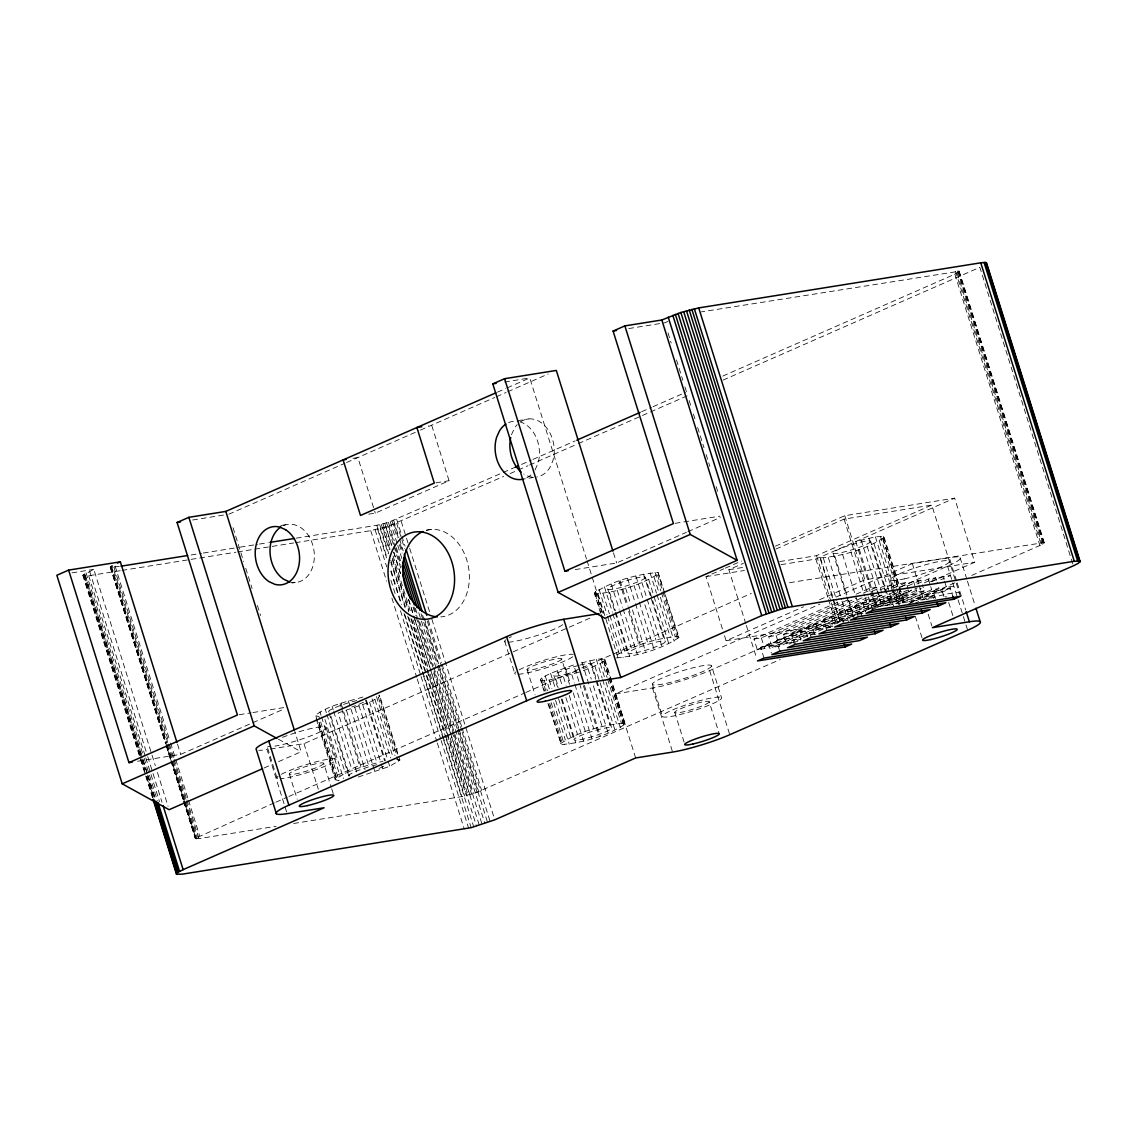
<?xml version="1.0" encoding="UTF-8"?>
<svg xmlns="http://www.w3.org/2000/svg" width="1137" height="1137" viewBox="0 0 1137 1137"><rect width="100%" height="100%" fill="white"/><g stroke="black" fill="none" stroke-linecap="round" stroke-linejoin="round"><path stroke-width="0.75" stroke-dasharray="5 3.75" d="M933.69 598.602L934.685 595.461L847.008 609.475L839.163 612.914L841.551 620.546M511.465 434.732L514.308 428.464A29.349 21.973 80.9 0 1 517.25 424.613M535.015 469.993L537.858 463.725A29.349 21.973 80.9 0 0 519.936 421.87M120.238 570.689L88.7 575.734L82.845 575.393L93.802 569.367L155.328 765.698M119.257 566.468L110.204 567.079L112.293 565.473L167.736 742.404M274.273 802.893L195.223 838.381L199.032 838.609L276.12 826.286M971.737 575.421L1039.886 545.49L1044.221 542.548L788.154 582.897M356.663 771.98L338.158 712.927L369.639 702.197L378.436 697.507L379.801 695.929L378.948 695.02L397.453 754.073M362.93 697.052C346.728 701.813 328.678 705.111 315.134 715.571L318.985 716.651L339.068 780.764L335.23 779.684C348.775 769.223 366.825 765.926 383.027 761.165M358.254 777.04L389.735 766.31L399.883 760.042L379.801 695.929M600.592 613.269L594.239 593.031C612.687 580.808 636.038 574.398 658.053 572.48L678.988 637.502C660.554 649.724 637.203 656.134 615.188 658.053M544.126 691.353L540.43 679.542L541.78 677.965L550.578 673.275L573.73 664.918L579.017 681.802M645.432 577.482L644.636 578.406A19.755 2.516 -17.4 0 1 612.843 589.236A19.755 2.516 -17.4 0 1 622.237 581.988L627.141 580.41A19.755 2.516 -17.4 0 1 645.432 577.482L665.529 641.595L664.733 642.519A19.755 2.516 -17.4 0 1 632.925 653.349A19.755 2.516 -17.4 0 1 642.334 646.1L647.237 644.523A19.755 2.516 -17.4 0 1 665.529 641.595M594.239 593.031L595.092 593.94C617.107 592.022 640.458 585.612 658.906 573.389M583.338 670.688L600.265 663.624L605.083 659.915L601.231 658.82L596.3 659.389L577.056 663.98M560.513 743.655C578.96 731.432 602.312 725.022 624.327 723.118L625.179 724.027C606.732 736.25 583.38 742.66 561.365 744.564L547.821 703.163M832.511 597.82L819.834 557.329L820.388 557.912C842.403 556.007 865.754 549.597 884.188 537.375L883.335 536.465L875.405 536.849L855.749 541.553L876.243 606.987M883.008 538.753L903.091 602.866L904.285 601.487L901.115 591.368M616.837 654.855C635.825 645.347 656.845 637.8 678.149 636.592L678.988 637.502M722.819 376.063L954.867 274.188L959.202 271.246L701.387 311.865M497.509 392.123L505.567 388.584M507.187 387.873L529.757 377.967L586.507 559.063M228.821 514.222L344.966 463.228M346.586 462.517L418.828 430.795M420.434 430.099L494.794 397.438M496.414 396.728L506.121 392.464M507.742 391.753L548.219 373.988M668.03 321.387L664.832 322.794L628.619 328.579M368.715 514.166L375.281 513.114L449.072 480.724L431.662 425.167L428.379 425.693M296.231 538.171L376.844 525.28L388.456 522.309L515.118 467.264M521.599 464.408L531.334 460.13M532.955 459.419L575.151 440.9M641.68 411.693L651.416 407.416M653.036 406.705L685.497 392.45M295.421 542.676L370.747 530.638L388.627 526.061L503.634 476.431M510.129 473.575L516.624 470.718M518.259 470.007L528.009 465.729M529.629 465.005L576.772 444.311M578.392 443.601L690.543 394.368M723.047 380.099L979.852 267.351L1072.845 564.108M137.577 761.25L180.698 754.357L284.293 708.877M575.251 569.58L616.652 562.957L686.293 532.386M687.913 531.675L720.304 517.449M270.421 749.027L304.02 743.655L511.536 652.539M513.157 651.828L592.59 616.95M264.097 768.001L272.155 764.462M278.593 761.648L301.134 751.742L294.767 731.432M722.407 628.932L706.006 576.63L723.757 568.841M725.378 568.13L741.509 561.038M775.391 546.172L844.777 515.701L954.625 498.148L974.722 562.261L927.707 582.897M745.815 623.758L728.874 569.694L743.484 563.27M775.931 549.029L844.095 519.097L931.771 505.084L960.367 596.342M779.726 561.564L816.551 555.666L931.771 505.084M780.991 564.648L815.854 559.063L954.625 498.148M275.893 802.182L287.249 797.193M288.869 796.483L524.171 693.186M525.791 692.476L751.344 593.443M724.525 635.682L726.102 640.742L803.561 606.746M819.692 599.654L864.873 579.813L974.722 562.261M635.64 757.967L615.558 693.854L819.891 604.159M836.107 597.039L912.329 563.568L949.281 557.656L956.686 581.277M893.341 592.32L764.704 648.559L757.313 649.753L753.959 639.065L839.973 601.302M856.204 594.182L869.18 588.483L876.57 587.289L879.924 597.977L872.534 599.156L870.615 593.059M753.959 639.065L761.349 637.885L847.363 600.123M863.594 592.988L876.57 587.289M908.122 589.947L779.485 646.2L772.094 647.379L768.754 636.692L856.374 598.218M872.605 591.098L883.961 586.109L891.351 584.93L892.318 587.985M768.754 636.692L776.145 635.512L863.765 597.039M879.995 589.918L891.351 584.93M764.021 658.067L760.681 647.379L768.527 643.94L801.287 638.696L786.875 645.02L783.535 634.332L872.79 595.148M884.145 590.16L898.756 583.75L906.146 582.57L908.051 588.668M783.535 634.332L790.926 633.153L880.18 593.969M893.156 588.27L906.146 582.57M779.243 649.653L776.372 640.486L784.217 637.047L816.977 631.802L802.85 638.013M795.417 644.281L792.077 633.593L799.922 630.154L832.682 624.909M811.122 637.388L807.767 626.7L815.613 623.261L848.373 618.016M826.812 630.495L823.472 619.807L831.318 616.368L864.077 611.123M858.208 616.709L854.868 606.035L862.713 602.582L950.39 588.568L952.778 596.2M615.558 693.854L652.51 687.956A42.339 5.372 -17.4 0 0 709.659 670.603L884.444 593.855M900.632 586.763L947.562 566.155A42.339 5.372 -17.4 0 0 949.281 557.656M757.313 649.753L884.316 594.21M900.547 587.09L913.537 581.391L920.927 580.197L921.88 583.253M907.937 585.91L920.927 580.197M772.094 647.379L900.731 591.141M916.948 584.006L928.318 579.017L935.708 577.838L936.661 580.893M924.353 582.826L935.708 577.838M726.102 640.742L835.951 623.175L911.504 590.018M818.555 631.12L917.133 588.056M931.743 581.647L943.099 576.658L950.489 575.478L940.754 579.756M871.468 609.944L921.283 588.298M886.704 605.325L916.877 592.064L924.267 590.885L922.363 584.788M924.267 590.885L894.094 604.131L901.485 602.951L898.344 604.33M903.062 602.269L931.658 589.705L939.048 588.525L937.144 582.414M908.875 601.771L939.048 588.525M293.644 823.486L461.864 796.582L475.28 793.015L780.252 659.488M910.069 602.496L955.506 582.542M908.42 604.045L946.439 587.346L953.844 586.166L915.811 602.852M854.868 606.035L942.53 592.007L950.39 588.568M540.43 679.542L541.269 680.452L549.214 680.068L579.159 672.152M875.845 605.666L895.501 600.961L900.433 600.393L904.285 601.487M504.558 382.004L529.757 377.967M517.434 420.733L528.932 418.899M352.939 458.353L357.871 457.557L375.281 513.114M192.608 520.007L225.368 514.763M435.926 482.813L449.072 480.724M520.405 479.572L533.537 477.469M280.825 525.521L289.04 524.214M71.972 572.863L93.802 569.367M191.101 554.984L201.619 553.293M203.367 553.023L238.415 547.409M240.163 547.139L257.687 544.339M259.435 544.054L268.204 542.647M121.986 570.419L235.856 552.212M237.605 551.928L293.673 542.96M426.46 530.226L431.378 529.444M292.01 583.039L295.293 582.514M675.151 523.318L719.991 516.141M728.874 569.694L744.65 567.164M706.006 576.63L744.38 570.504M887.315 596.797L894.705 595.617L892.787 589.506M902.096 594.438L909.486 593.258L908.534 590.202M839.163 612.914L892.616 604.372M902.963 602.724L926.84 598.901L934.685 595.461L935.652 598.503M823.472 619.807L863.608 613.397M239.14 714.732L251.206 712.814M252.94 712.529L283.98 707.569M807.767 626.7L847.918 620.29M820.488 628.42L813.097 629.614L814.533 634.19M827.878 627.24L835.269 626.061M792.077 633.593L830.735 627.411M776.372 640.486L816.522 634.062M760.681 647.379L797.861 641.439M833.051 599.497L839.916 621.442L843.469 622.209L837.13 601.956M396.046 758.962L399.883 760.042M278.423 739.221L301.134 751.742M959.202 271.246L1044.292 542.775M958.903 271.075L1044.107 543.088M958.363 271.004L1043.709 543.458M957.596 271.004L1043.055 543.898M957.183 273.079L1042.203 544.396M955.464 271.246L1040.483 542.548M954.867 274.188L1039.886 545.49M960.069 557.627L966.947 579.572M967.473 581.249L974.878 604.87M957.212 582.968L965.668 609.958M947.562 566.155L957.61 598.204M958.136 599.895L967.658 630.268M943.099 576.658L944.051 579.714M944.534 581.234L946.439 587.346M948.713 602.468L954 619.338M942.53 592.007L943.966 596.584M928.318 579.017L930.222 585.129M930.706 586.649L931.658 589.705M912.329 563.568L918.668 583.821M919.193 585.498L923.429 599M928.19 614.179L931.885 625.99M913.537 581.391L915.441 587.488M915.925 589.023L916.877 592.064M915.299 616.311L922.69 639.932M884.188 537.375L900.66 589.861M883.335 536.465L903.432 600.578M882.838 538.952L898.699 589.563M899.225 591.254L902.934 603.065M880.351 536.28L896.212 586.905M896.738 588.582L900.433 600.393M879.37 541.084L895.231 591.709M895.757 593.386L899.466 605.197M890.214 579.586L892.858 588.014M893.384 589.705L897.619 603.207M875.405 536.849L895.501 600.961M874.04 543.642L894.123 607.755M870.715 541.468A19.755 2.516 -17.4 0 1 841.934 552.483A19.755 2.516 -17.4 0 1 842.915 547.622A19.755 2.516 -17.4 0 1 870.715 541.468L890.811 605.58A19.755 2.516 -17.4 0 0 872.52 608.494M868.867 538.128L888.963 602.24M867.19 546.442L885.695 605.495M861.164 540.004L881.26 604.117M859.288 549.285L877.267 606.646M869.18 588.483L870.146 591.524M844.777 515.701L864.873 579.813M844.095 519.097L867.929 595.148M868.455 596.84L872.69 610.356M850.888 551.999L864.632 595.859M865.172 597.55L868.867 609.361M862.713 602.582L865.584 611.749M842.56 554.373L862.116 616.794M834.856 556.263L848.074 598.432M848.6 600.123L854.953 620.376M832.995 552.923L846.226 595.092M846.752 596.783L853.091 617.036A19.755 2.516 -17.4 0 1 866.039 610.626M847.008 609.475L849.879 618.627M828.319 557.528L841.536 599.711M842.062 601.388L848.401 621.641M823.373 558.096L836.59 600.279M820.388 557.912L840.47 622.024M816.551 555.666L830.849 601.302M831.374 602.994L837.727 623.261M815.854 559.063L828.02 597.877M828.546 599.554L835.951 623.175M831.318 616.368L833.705 624M815.613 623.261L818.015 630.893M807.611 636.891L805.707 630.793L798.316 631.973L801.656 642.661M799.922 630.154L802.31 637.786M790.926 633.153L794.266 643.84M784.217 637.047L786.619 644.679M776.145 635.512L779.485 646.2M768.527 643.94L771.398 653.093M668.002 332.928L671.185 343.061M676.472 359.946L682.825 380.213M684.943 386.964L687.061 393.729M689.178 400.48L691.296 407.231M693.414 413.996L695.531 420.747M697.649 427.498L703.988 447.765M706.105 454.516L709.815 466.341M716.168 486.608L718.286 493.359M761.349 637.885L764.704 648.559M746.355 625.449L756.418 657.57M711.577 666.026A31.04 3.951 -17.4 0 1 666.353 683.337A31.04 3.951 -17.4 0 1 667.902 675.719A31.04 3.951 -17.4 0 1 711.577 666.026L721.625 698.09A31.04 3.951 -17.4 0 1 676.401 715.4A31.04 3.951 -17.4 0 1 677.95 707.768A31.04 3.951 -17.4 0 1 721.625 698.09M709.659 670.603L729.755 734.715M709.232 701.856A18.064 2.288 -17.4 0 1 682.925 711.918A18.064 2.288 -17.4 0 1 683.82 707.484A18.064 2.288 -17.4 0 1 709.232 701.856L719.28 733.905M658.053 572.48L663.34 589.35M663.866 591.041L678.149 636.592M657.556 574.967L662.303 590.16M662.843 591.837L677.638 639.079M655.054 572.309L660.867 590.87M661.407 592.548L675.151 636.422M654.088 577.113L658.309 590.6M660.426 597.351L674.17 641.225M650.122 572.877L656.461 593.116M656.987 594.807L670.205 636.99M648.744 579.671L653.505 594.85M654.031 596.541L668.84 643.784M643.585 574.142L663.667 638.255M641.893 582.457L646.655 597.65M647.18 599.327L661.99 646.569M635.881 576.033L642.746 597.963M644.864 604.713L655.964 640.145M674.753 712.316L684.801 744.38M634.005 585.313L638.767 600.492M639.292 602.184L654.088 649.426M627.539 578.406L634.943 602.027M635.469 603.719L647.635 642.519M625.606 588.014L630.367 603.193M632.47 609.944L645.688 652.126M613.468 552.824L616.652 562.957M620.162 580.78L628.093 606.092M628.619 607.783L640.259 644.892M652.311 684.033L662.359 716.083M619.139 581.106L626.544 604.728M628.662 611.479L639.236 645.219M652.51 687.956L672.607 752.069M617.263 590.387L622.55 607.257M623.09 608.949L637.36 654.5M611.251 583.963L619.182 609.261M619.708 610.953L631.333 648.076M609.574 592.278L615.387 610.839M615.913 612.53L629.656 656.39M607.712 588.938L614.591 610.867M615.117 612.559L627.809 653.05M604.401 586.749L612.331 612.061M612.857 613.753L624.497 650.861M603.022 593.542L609.375 613.795M609.901 615.487L623.119 657.655M599.057 589.307L606.987 614.62M607.513 616.311L619.153 653.42M598.09 594.111L618.187 658.224M587.033 560.754L603.477 613.227M595.589 591.453L602.468 613.383M595.433 591.638L601.771 611.891M595.092 593.94L600.904 612.488M605.083 659.915L625.179 724.027M604.23 659.005L609.517 675.875M610.043 677.567L624.327 723.118M603.889 661.293L608.65 676.487M609.176 678.164L623.986 725.406M603.733 661.492L623.815 725.605M601.231 658.82L607.059 677.382M607.584 679.073L621.328 722.933M600.265 663.624L605.552 680.495M606.078 682.186L620.361 727.737M596.3 659.389L602.113 677.95M602.638 679.642L616.396 723.502M594.921 666.183L615.018 730.295M591.61 663.994L596.371 679.187M596.897 680.878L611.706 728.106A19.755 2.516 -17.4 0 1 582.926 739.135A19.755 2.516 -17.4 0 1 583.906 734.275A19.755 2.516 -17.4 0 1 611.706 728.106M589.762 660.654L595.575 679.215M596.101 680.907L609.844 724.766M588.071 668.982L591.254 679.102M593.372 685.853L608.167 733.095M582.059 662.544L602.155 726.657M584.418 685.327L600.279 735.937M583.395 685.654L599.256 736.264M579.543 683.479L593.812 729.03M571.783 674.525L574.427 682.967M574.952 684.659L591.88 738.638M565.331 667.632L570.078 682.811M573.261 692.93L585.413 731.745M561.607 659.048A18.064 2.288 -17.4 0 1 535.285 669.11A18.064 2.288 -17.4 0 1 536.181 664.676A18.064 2.288 -17.4 0 1 561.607 659.048L569.538 684.346M563.455 676.913L566.098 685.341M569.267 695.46L583.537 741.026M557.428 670.475L562.19 685.654M565.885 697.464L577.525 734.587M555.751 678.789L558.395 687.231M562.09 699.042L575.834 742.902M578.179 665.543A19.755 2.516 -17.4 0 0 553.89 675.449L557.599 687.26M561.294 699.07L573.986 739.562M550.578 673.275L555.339 688.453M558.509 698.587L570.675 737.387M549.214 680.068L551.857 688.496M555.552 700.307L569.296 744.181M545.234 675.833L549.469 689.32M553.705 702.822L565.331 739.945M544.268 680.637L547.437 690.756M551.147 702.567L564.364 744.749M541.78 677.965L546.002 691.467M549.711 703.277L561.863 742.077M541.269 680.452L544.452 690.571M548.674 704.073L561.365 744.564M527.113 669.522L535.044 694.821M504.672 641.225L514.72 673.275M401.233 521.386L405.994 536.565M406.52 538.242L409.164 546.67M409.69 548.361L429.772 612.431M431.875 619.182L494.766 819.834M396.657 519.268L405.099 546.229M428.336 620.376L441.54 662.501M442.066 664.193L461.608 726.543M462.134 728.22L481.676 790.57M396.671 523.247L401.418 538.426M401.944 540.103L404.587 548.546M427.313 621.044L441.582 666.566M442.108 668.258L461.665 730.636M462.19 732.327L490.189 821.696M393.686 520.476L398.959 537.332M399.499 539.009L403.194 550.805M424.314 618.215L438.569 663.71M439.095 665.401L458.637 727.751M459.163 729.428L478.705 791.778M394.098 524.2L398.334 537.687M400.437 544.438L402.555 551.175M422.637 615.245L439.01 667.518M439.536 669.21L459.092 731.588M459.618 733.28L487.631 822.648M392.023 521.101L397.296 537.943M399.414 544.694L402.057 553.122M421.06 613.781L436.906 664.335M437.432 666.012L456.975 728.362M457.5 730.053L477.043 792.404M390.261 521.712L397.211 543.699M397.737 545.376L401.972 558.864M418.786 612.715L484.93 823.586M388.456 522.309L394.269 540.842M396.372 547.593L400.608 561.067M415.389 608.252L417.506 614.989M419.61 621.74L433.339 665.543M433.865 667.234L473.475 793.612M388.627 526.061L394.965 546.3M395.491 547.991L400.778 564.847M413.982 607.002L417.677 618.798M418.217 620.489L433.538 669.395M434.064 671.072L453.62 733.464M454.146 735.142L482.145 824.51M386.623 522.878L393.487 544.794M394.013 546.471L400.878 568.386M413.029 607.144L415.673 615.572M416.199 617.249L431.506 666.126M433.623 672.862L451.574 730.153M452.1 731.844L471.642 794.194M384.803 523.418L391.668 545.334M393.772 552.07L400.636 573.972M408.567 599.256L413.314 614.421M413.84 616.098L469.823 794.72M385.798 526.943L391.611 545.49M393.729 552.241L400.594 574.157M408.524 599.455L414.337 618.002M414.863 619.679L479.331 825.391M383.013 523.915L390.929 549.185M393.047 555.936L410.997 613.227M413.115 619.963L427.896 667.149M430.013 673.886L447.964 731.19M450.081 737.927L468.032 795.218M382.998 527.781L389.863 549.697M392.507 558.125L408.879 610.398M411.523 618.826L428.436 672.777M428.962 674.468L476.517 826.215M381.293 524.356L389.209 549.626M392.379 559.745L408.752 611.976M410.869 618.727L426.716 669.281M427.242 670.958L446.784 733.308M447.31 734.999L466.312 795.658M379.673 524.725L388.655 553.378M390.758 560.115L406.08 608.991M408.723 617.419L445.164 733.692M445.69 735.369L464.692 796.042M380.241 528.534L388.172 553.818M390.815 562.261L405.085 607.783M407.728 616.211L425.693 673.545M426.219 675.222L445.775 737.615M446.301 739.306L473.774 826.983M376.844 525.28L386.878 557.301M391.1 570.774L401.659 604.486M404.829 614.591L422.253 670.205M422.779 671.882L442.321 734.232M442.847 735.923L461.864 796.582M377.598 529.202L386.58 557.869M390.815 571.357L400.323 601.715M404.019 613.511L423.049 674.213M423.575 675.904L443.132 738.283M443.657 739.974L471.13 827.651M375.111 529.785L386.736 566.88M390.972 580.382L395.719 595.546M400.48 610.725L420.562 674.795M421.088 676.487L440.63 738.865M441.156 740.557L468.643 828.233M370.747 530.638L386.608 581.22M391.881 598.076L416.725 677.325M417.251 679.016L436.807 741.409M437.333 743.086L464.28 829.086M378.436 697.507L396.415 754.869M396.941 756.56L398.533 761.619M376.475 696.526L394.98 755.579M374.983 699.653L392.421 755.323M372.069 698.786L390.574 757.839M369.639 702.197L387.618 759.573M388.143 761.25L389.735 766.31M366.327 700.022L385.358 760.752M365.531 700.051L384.562 760.795M362.788 704.997L380.767 762.358M381.293 764.05L382.885 769.109M358.88 705.31L376.859 762.685M354.9 707.839L374.983 771.952M348.434 700.946L368.53 765.059M346.501 710.554L365.005 769.607M341.057 703.32L361.154 767.432M340.034 703.647L341.1 707.029M341.626 708.706L360.131 767.759M332.146 706.503L333.198 709.872M333.724 711.563L352.228 770.616M330.995 716.509L349.5 775.548M329.133 713.155L348.704 775.59M325.296 709.289L326.347 712.672M326.873 714.349L345.378 773.402M324.983 719.465L343.488 778.504M326.134 727.637L336.168 759.701M319.952 711.847L321.004 715.216M321.544 716.907L340.048 775.96M319.127 722.421L336.58 778.106M318.971 722.62L336.41 778.291M315.987 716.466L336.083 780.579M316.2 718.939L335.23 779.684M323.775 763.453A18.064 2.288 -17.4 0 1 297.468 773.53A18.064 2.288 -17.4 0 1 298.363 769.095A18.064 2.288 -17.4 0 1 323.775 763.453L331.18 787.074M331.706 788.765L333.823 795.516M304.02 743.655L318.289 789.206M233.057 527.724L243.645 561.507M245.763 568.258L252.101 588.525M257.403 605.41L260.572 615.543M289.295 773.927L297.226 799.24M276.902 777.694L266.854 745.63A31.04 3.951 -17.4 0 0 270.379 746.625M286.623 811.989L267.053 749.553A42.339 5.372 -17.4 0 1 258.696 750.264M177.514 744.223L180.698 754.357M115.121 566.041L170.053 741.296M170.578 742.987L188.003 798.6M188.529 800.277L199.615 835.667M113.998 567.306L168.93 742.56M169.456 744.238L173.677 757.725M174.203 759.417L186.354 798.174M186.88 799.851L199.032 838.609M168.262 744.095L185.686 799.695M186.212 801.386L197.312 836.775M111.426 565.956L166.869 742.902M167.31 744.493L184.834 800.192M185.274 801.784L196.886 838.85M110.786 566.397L166.229 743.328M166.769 745.019L170.991 758.507M173.094 765.244L195.806 837.699M111.099 567.548L166.03 742.802M166.556 744.493L171.303 759.658M171.829 761.335L183.981 800.093M184.507 801.784L196.132 838.85M110.374 566.766L165.817 743.712M166.357 745.389L170.578 758.876M171.104 760.568L195.393 838.083M110.573 567.477L165.49 742.731M167.608 749.468L170.763 759.573M171.303 761.264L183.441 800.022M183.967 801.699L195.592 838.779M110.204 567.079L165.647 744.024M166.173 745.701L170.465 759.417M170.934 760.866L183.142 799.865M183.597 801.315L195.28 838.623M157.46 772.464L168.063 806.318M89.61 571.2L147.213 754.996M147.739 756.673L152.5 771.852M153.026 773.544L162.008 802.21M88.7 575.734L145.238 756.148M145.763 757.839L159.507 801.67M86.057 572.906L143.646 756.702M144.186 758.379L148.933 773.558M149.459 775.249L157.389 800.533M84.735 573.659L142.324 757.455M142.85 759.132L155.016 797.918M85.403 576.118L147.227 773.387M147.753 775.079L154.632 796.994M83.74 574.341L141.343 758.123M141.869 759.814L145.039 769.92L141.827 759.9M84.237 576.118L141.301 758.223M83.115 574.91L140.704 758.706M141.002 759.786L152.855 797.478M82.845 575.393L145.294 774.709M145.721 776.031L152.585 797.961M426.276 530.325A44.03 32.959 80.9 0 1 468.558 567.548A44.03 32.959 80.9 0 1 440.772 616.908M508.566 422.623A29.349 21.973 80.9 0 1 518.5 421.529M530.965 474.925A29.349 21.973 80.9 0 1 525.976 478.194M289.509 581.902A29.349 21.973 80.9 0 0 313.656 563.17A29.349 21.973 80.9 0 0 300.438 527.383L294.838 524.825A29.349 21.973 80.9 0 0 283.468 525.578M579.728 665.131A19.755 2.516 -17.4 0 1 591.524 663.681A19.755 2.516 -17.4 0 1 583.096 668.741M577.084 670.958A19.755 2.516 -17.4 0 1 553.89 675.449M532.287 477.142A29.349 21.973 80.9 0 1 523.787 474.03M520.76 421.671A29.349 21.973 80.9 0 1 546.513 427.725A29.349 21.973 80.9 0 1 552.639 461.352L549.796 467.634A29.349 21.973 80.9 0 1 536.607 477.043M383.61 766.295A19.755 2.516 -17.4 0 1 376.503 769.422M349.201 776.116A19.755 2.516 -17.4 0 1 363.229 768.64L368.118 767.063A19.755 2.516 -17.4 0 1 377.484 764.576M363.513 702.183A19.755 2.516 -17.4 0 1 351.802 706.972M329.105 712.004A19.755 2.516 -17.4 0 1 343.132 704.528L348.036 702.95A19.755 2.516 -17.4 0 1 357.388 700.463M926.129 599.696A31.04 3.951 -17.4 0 1 929.242 598.716M930.777 598.233A31.04 3.951 -17.4 0 1 959.529 593.642M572.75 656.731A31.04 3.951 -17.4 0 1 547.352 667.476A31.04 3.951 -17.4 0 1 518.245 674.269M515.502 674.113A31.04 3.951 -17.4 0 1 515.971 671.839M519.14 669.878A31.04 3.951 -17.4 0 1 549.114 658.735A31.04 3.951 -17.4 0 1 573.219 654.443M945.089 596.826A18.064 2.288 -17.4 0 1 946.68 596.925M281.322 774.283A31.04 3.951 -17.4 0 1 326.262 759.53A31.04 3.951 -17.4 0 1 324.912 766.281A31.04 3.951 -17.4 0 1 280.427 778.689M277.684 778.518A31.04 3.951 -17.4 0 1 278.139 776.244M282.445 737.316A31.04 3.951 -17.4 0 1 321.274 726.742A31.04 3.951 -17.4 0 1 314.864 734.218A31.04 3.951 -17.4 0 1 274.912 746.114M562.716 624.668A31.04 3.951 -17.4 0 1 537.304 635.412A31.04 3.951 -17.4 0 1 508.211 642.22M505.453 642.05A31.04 3.951 -17.4 0 1 505.922 639.776M509.092 637.814A31.04 3.951 -17.4 0 1 511.337 636.677M153.495 796.909L147.156 776.67L153.452 796.994M904.256 578.889A31.04 3.951 -17.4 0 0 949.48 561.579A31.04 3.951 -17.4 0 0 905.791 571.271A31.04 3.951 -17.4 0 0 904.256 578.889"/><path stroke-width="1.5" d="M986.347 263.642L985.225 262.434L980.762 262.818L698.715 307.914L680.85 312.49L661.819 319.994L624.867 325.893L613.085 331.066L673.431 523.588L564.904 571.229L504.572 378.706L492.804 383.88L558.153 592.434L605.069 618.301L737.131 560.328L661.819 319.994M969.364 621.768L932.411 627.681L1073.385 565.8L1078.26 563.341L1080.051 561.252L1074.294 561.266L785.383 607.798L761.762 615.614L620.802 677.51L583.835 683.408A42.339 5.372 -17.4 0 0 526.687 700.776L288.869 805.181A42.339 5.372 -17.4 0 0 287.149 813.666L324.102 807.767L183.142 869.649L178.253 872.107L176.477 874.197L182.233 874.182L471.13 827.651L494.766 819.834L635.64 757.967L672.607 752.069A42.339 5.372 -17.4 0 0 729.755 734.715L967.658 630.268A42.339 5.372 -17.4 0 0 969.364 621.768L966.194 611.649M176.988 742.532L120.366 561.834L68.618 570.106L56.85 575.279L122.213 783.834L169.129 809.7L262.491 768.711M68.618 570.106L128.964 762.629L237.42 715.017L177.088 522.494L188.856 517.321L225.808 511.408L495.888 392.833M117.481 563.099L120.366 561.834M515.118 467.264L518.358 465.829M576.772 440.19L640.06 412.404M122.213 783.834L254.205 725.875L276.916 738.396M558.153 592.434L690.216 534.447L737.131 560.328M276.362 813.694L256.266 749.581A42.339 5.372 -17.4 0 1 268.773 741.068L506.59 636.663A42.339 5.372 -17.4 0 1 563.753 619.295L599.028 613.667M845.146 646.925L851.698 644.054L764.021 658.067L757.469 660.938L845.146 646.925L844.08 643.542M875.248 633.707L883.094 630.268L795.417 644.281L787.571 647.72L875.248 633.707L874.282 630.651M890.939 626.814L898.798 623.374L811.122 637.388L803.262 640.842L890.939 626.814L889.987 623.758M906.644 619.921L914.489 616.481L826.812 630.495L818.967 633.949L906.644 619.921L905.677 616.879M922.334 613.028L930.194 609.588L842.517 623.602L834.657 627.055L922.334 613.028L921.382 609.986M938.039 606.149L945.885 602.695L858.208 616.709L850.362 620.162L938.039 606.149L937.073 603.093M953.73 599.256L960.367 596.342L872.69 610.356L866.053 613.269L953.73 599.256L952.778 596.2M613.085 331.066L616.538 330.512M504.572 378.706L556.306 370.435L612.942 551.147M492.804 383.88L496.158 383.34M421.813 426.745L416.881 427.526L434.291 483.083L360.5 515.473L343.09 459.916L346.373 459.391M177.088 522.494L180.527 521.94M121.019 566.183L187.605 555.538M269.952 542.377L294.483 538.455M564.904 571.229L568.358 570.689M128.964 762.629L132.404 762.074M289.509 581.902L283.895 579.344A29.349 21.973 80.9 0 1 270.052 552.923A29.349 21.973 80.9 0 1 280.882 526.985M986.518 262.803L1080.15 561.607M986.049 262.562L1079.88 562.09M985.225 262.434L1078.757 560.882M984.059 262.448L1077.592 560.882M980.762 262.818L1074.294 561.266M975.93 608.252L980.165 621.74M698.715 307.914L792.247 606.362M694.352 308.767L787.884 607.215M691.865 309.349L785.383 607.798M689.221 310.017L782.753 608.466M686.478 310.785L779.996 609.219M683.664 311.609L777.196 610.057M680.85 312.49L774.368 610.939M678.064 313.414L771.597 611.848M675.364 314.352L768.896 612.8M672.806 315.304L766.324 613.753M668.229 317.166L761.762 615.614M624.867 325.893L690.216 534.447M601.231 615.074L620.802 677.51M563.753 619.295L583.835 683.408M506.59 636.663L526.687 700.776M406.165 549.597L426.759 615.316M404.246 554.174L422.197 611.479M403.635 558.168L420.008 610.413M402.939 562.161L417.194 607.655M402.185 566.127L414.337 604.884M402.995 575.123L410.386 598.716M225.808 511.408L294.227 729.741M268.773 741.068L288.869 805.181M188.856 517.321L254.205 725.875M163.06 805.579L183.142 869.649M157.915 802.225L179.575 871.354M156.067 801.287L178.253 872.107M154.547 800.277L177.273 872.775M171.957 856.019L175.652 867.815M153.396 799.169L176.931 874.438M153.125 799.638L176.477 874.197M437.304 616.894A44.03 32.959 80.9 0 1 403.592 578.804A44.03 32.959 80.9 0 1 423.021 531.505M523.247 479.132A29.349 21.973 80.9 0 1 500.749 467.833A29.349 21.973 80.9 0 1 496.684 437.105L499.527 430.838A29.349 21.973 80.9 0 1 505.979 424.03M521.172 472.068A29.349 21.973 80.9 0 1 510.712 437.518M779.726 651.174L771.867 654.614L859.544 640.6L867.403 637.161L779.726 651.174M285.657 529.743L280.057 527.184A29.349 21.973 80.9 0 0 255.896 545.931A29.349 21.973 80.9 0 0 269.114 581.703L274.728 584.276A29.349 21.973 80.9 0 0 298.875 565.53A29.349 21.973 80.9 0 0 285.657 529.743M390.417 555.581A44.03 32.959 80.9 0 0 425.991 619.267A44.03 32.959 80.9 0 0 447.481 551.772A44.03 32.959 80.9 0 0 390.417 555.581M930.862 639.534A18.064 2.288 -17.4 0 0 957.183 629.457A18.064 2.288 -17.4 0 0 931.757 635.1A18.064 2.288 -17.4 0 0 930.862 639.534M545.334 701.174A18.064 2.288 -17.4 0 0 571.641 691.097A18.064 2.288 -17.4 0 0 546.229 696.739A18.064 2.288 -17.4 0 0 545.334 701.174M307.516 805.579A18.064 2.288 -17.4 0 0 333.823 795.516A18.064 2.288 -17.4 0 0 308.411 801.144A18.064 2.288 -17.4 0 0 307.516 805.579M692.973 743.982A18.064 2.288 -17.4 0 0 719.28 733.905A18.064 2.288 -17.4 0 0 693.868 739.547A18.064 2.288 -17.4 0 0 692.973 743.982"/></g></svg>
